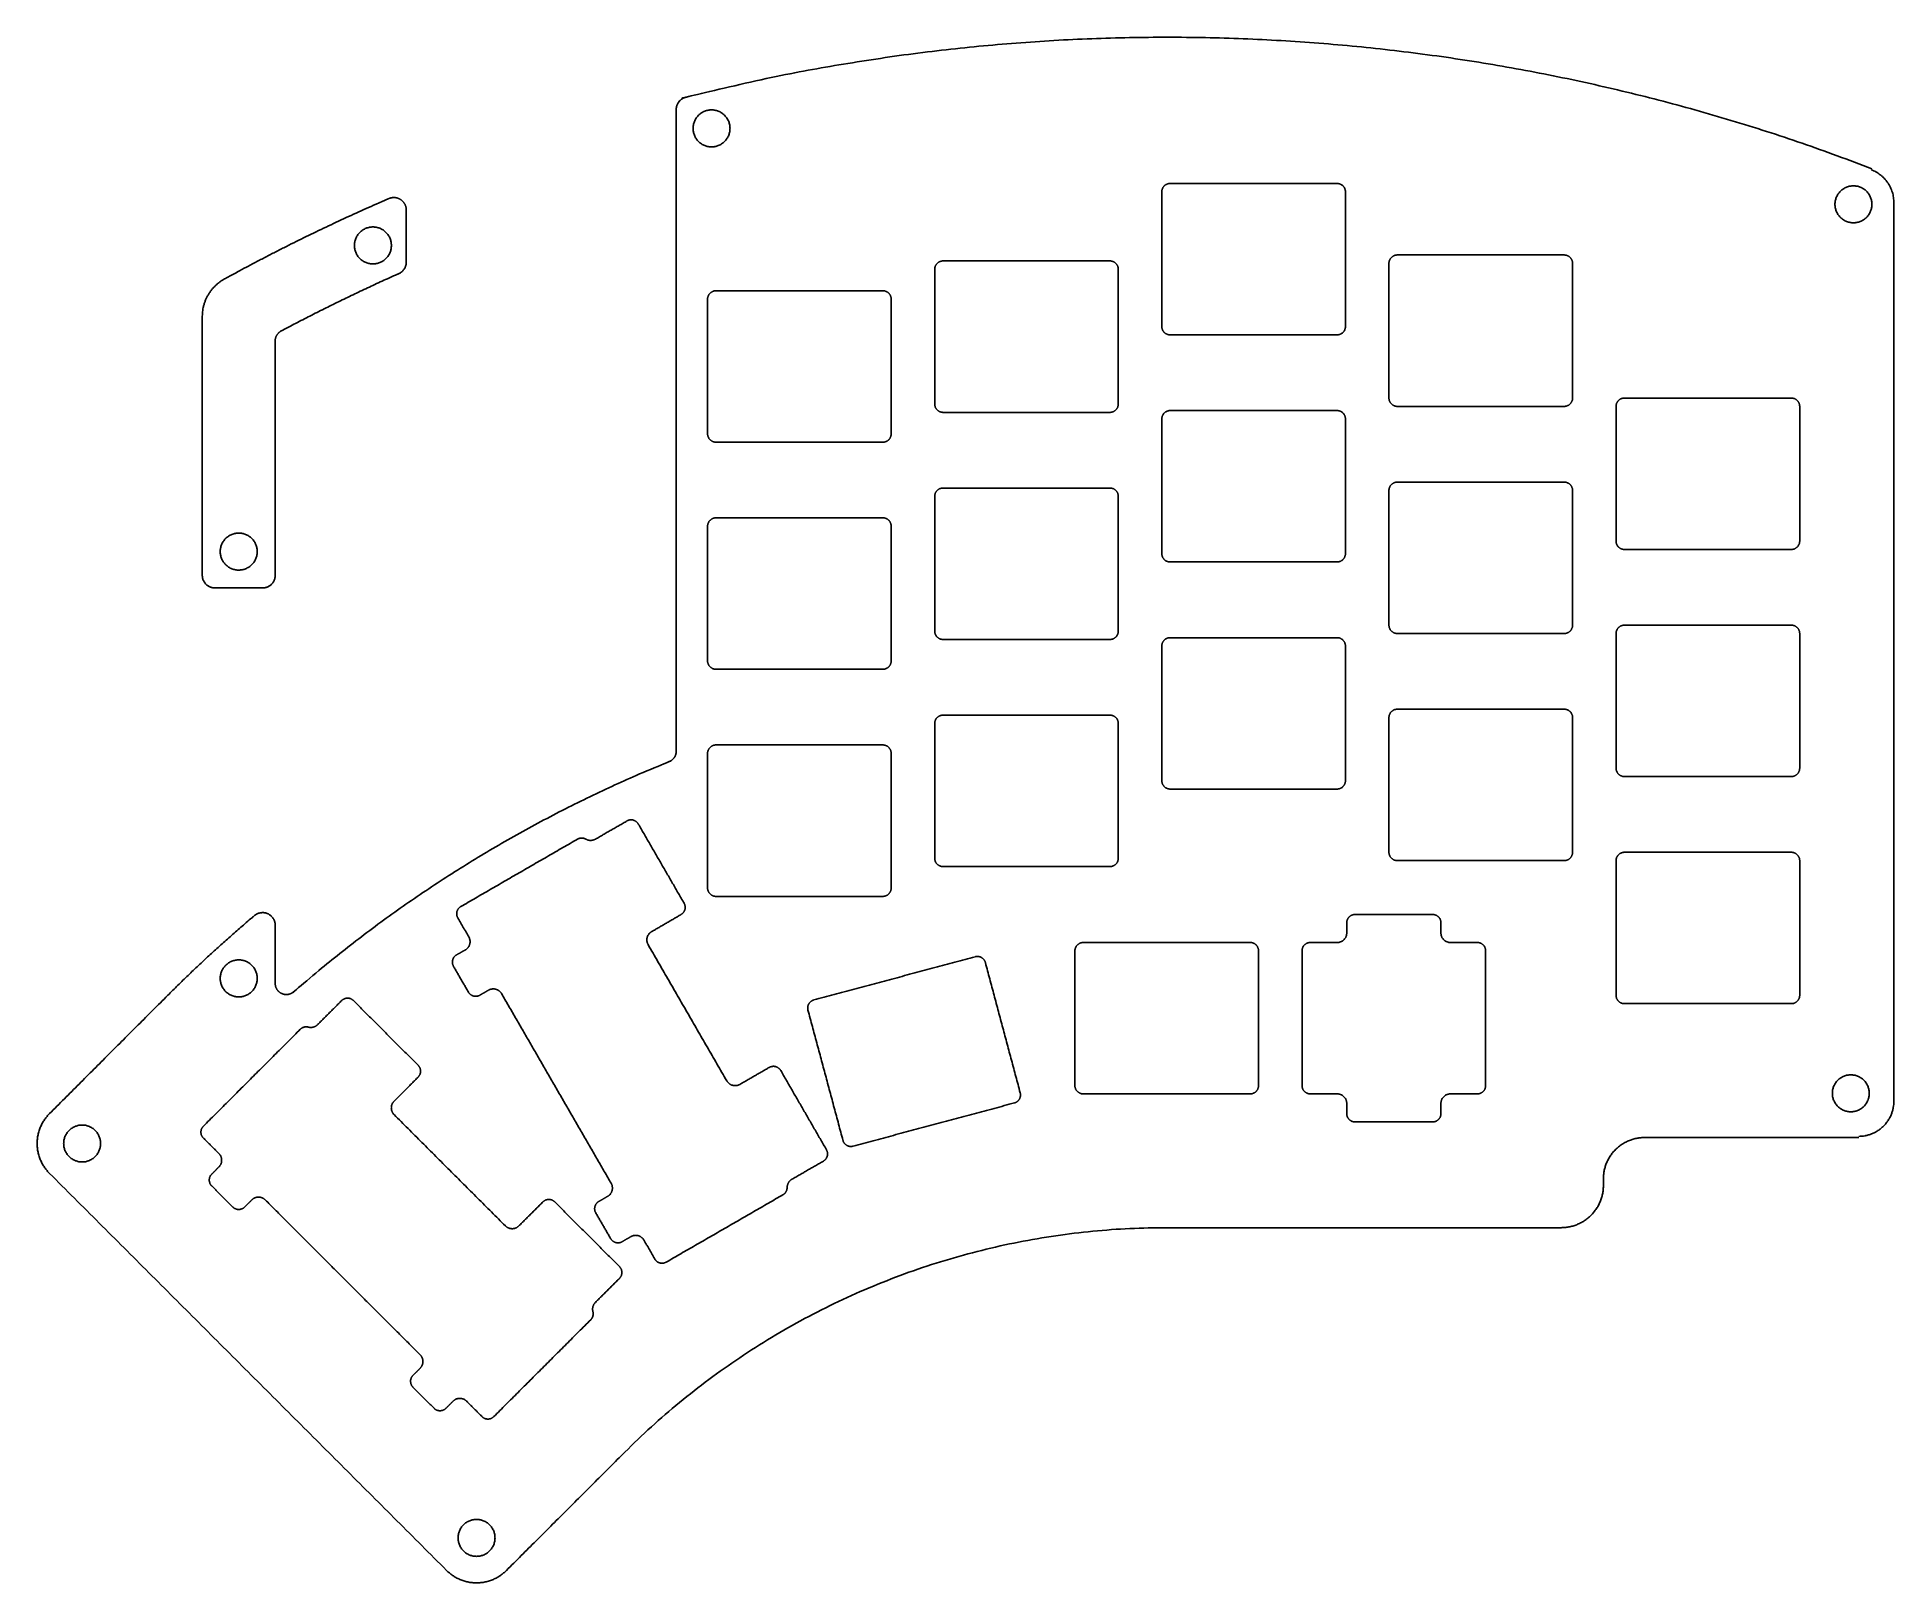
# Model space of a CAD drawing. Header units: millimetres. Extents: x -140 to 16, y -55 to 75.
import ezdxf

# ---------------------------------------------------------------- set-up
doc = ezdxf.new("R2010")
doc.units = ezdxf.units.MM
doc.header["$MEASUREMENT"] = 0
doc.layers.add('0.1mm kerf$Alps Plate', color=18, linetype='Continuous', true_color=0x000000)

msp = doc.modelspace()

# ---------------------------------------------------------------- linework, layer by layer
at = {"layer": '0.1mm kerf$Alps Plate'}
for points, weights, knots in [([(-86.53, 68.66), (-86.53, 69.48), (-85.73, 69.68), (-35.04, 82.53), (13.75, 63.69)], [1, 0.789235595945, 1, 0.952812989386, 1], [530.884317, 530.884317, 530.884317, 532.206783, 532.206783, 633.43541, 633.43541, 633.43541]), ([(-82.02, 67.07), (-82.02, 68.62), (-83.57, 68.62), (-85.12, 68.62), (-85.12, 67.07), (-85.12, 65.52), (-83.57, 65.52), (-82.02, 65.52), (-82.02, 67.07)], [1, 0.707106781187, 1, 0.707106781187, 1, 0.707106781187, 1, 0.707106781187, 1], [0, 0, 0, 2.513274, 2.513274, 5.026548, 5.026548, 7.539822, 7.539822, 10.053096, 10.053096, 10.053096]), ([(-126.28, 51.31), (-126.28, 53.41), (-124.43, 54.43), (-117.7, 58.13), (-110.64, 61.18), (-110.12, 61.41), (-109.65, 61.1), (-109.17, 60.79), (-109.17, 60.22)], [1, 0.860681603951, 1, 0.998905155798, 1, 0.880014187472, 1, 0.880014187472, 1], [61.768006, 61.768006, 61.768006, 65.507332, 65.507332, 80.867119, 80.867119, 81.856927, 81.856927, 82.846736, 82.846736, 82.846736]), ([(13.76, 60.7), (13.76, 62.25), (12.21, 62.25), (10.66, 62.25), (10.66, 60.7), (10.66, 59.15), (12.21, 59.15), (13.76, 59.15), (13.76, 60.7)], [1, 0.707106781187, 1, 0.707106781187, 1, 0.707106781187, 1, 0.707106781187, 1], [0, 0, 0, 2.513274, 2.513274, 5.026548, 5.026548, 7.539822, 7.539822, 10.053096, 10.053096, 10.053096]), ([(-110.42, 57.25), (-110.42, 58.8), (-111.97, 58.8), (-113.52, 58.8), (-113.52, 57.25), (-113.52, 55.7), (-111.97, 55.7), (-110.42, 55.7), (-110.42, 57.25)], [1, 0.707106781187, 1, 0.707106781187, 1, 0.707106781187, 1, 0.707106781187, 1], [0, 0, 0, 2.513274, 2.513274, 5.026548, 5.026548, 7.539822, 7.539822, 10.053096, 10.053096, 10.053096]), ([(-109.17, 55.85), (-109.17, 55.17), (-109.8, 54.89), (-114.82, 52.65), (-119.67, 50.07), (-120.17, 49.8), (-120.17, 49.23)], [1, 0.838904498839, 1, 0.99939545593, 1, 0.857320110452, 1], [0, 0, 0, 1.151058, 1.151058, 12.146917, 12.146917, 13.228427, 13.228427, 13.228427]), ([(-121.67, 31.57), (-121.67, 33.12), (-123.22, 33.12), (-124.78, 33.12), (-124.78, 31.57), (-124.78, 30.02), (-123.22, 30.02), (-121.67, 30.02), (-121.67, 31.57)], [1, 0.707106781187, 1, 0.707106781187, 1, 0.707106781187, 1, 0.707106781187, 1], [0, 0, 0, 2.513274, 2.513274, 5.026548, 5.026548, 7.539822, 7.539822, 10.053096, 10.053096, 10.053096]), ([(-120.17, -4.63), (-120.17, -5.25), (-119.62, -5.5), (-119.06, -5.75), (-118.6, -5.35), (-104.48, 6.94), (-87.12, 13.95), (-86.53, 14.19), (-86.53, 14.83)], [1, 0.840934484366, 1, 0.840934484366, 1, 0.986193788493, 1, 0.828943072151, 1], [436.501212, 436.501212, 436.501212, 437.644789, 437.644789, 438.788366, 438.788366, 475.870229, 475.870229, 477.057391, 477.057391, 477.057391]), ([(-93.31, 7.45), (-93.71, 7.22), (-94.11, 7.45), (-94.46, 7.65), (-94.81, 7.45)], [1, 0.866025403784, 1, 0.866025403784, 1], [101.344179, 101.344179, 101.344179, 102.129577, 102.129577, 102.914975, 102.914975, 102.914975]), ([(-129.18, -5.65), (-125.68, -2.15), (-121.9, 1.04), (-121.39, 1.47), (-120.78, 1.19), (-120.17, 0.91), (-120.17, 0.24)], [1, 0.999129909507, 1, 0.842876667698, 1, 0.842876667698, 1], [419.473285, 419.473285, 419.473285, 429.356361, 429.356361, 430.49274, 430.49274, 431.629119, 431.629119, 431.629119]), ([(-121.67, -4.23), (-121.67, -2.68), (-123.22, -2.68), (-124.78, -2.68), (-124.78, -4.23), (-124.78, -5.78), (-123.22, -5.78), (-121.67, -5.78), (-121.67, -4.23)], [1, 0.707106781187, 1, 0.707106781187, 1, 0.707106781187, 1, 0.707106781187, 1], [0, 0, 0, 2.513274, 2.513274, 5.026548, 5.026548, 7.539822, 7.539822, 10.053096, 10.053096, 10.053096]), ([(-116.61, -8.11), (-116.94, -8.44), (-117.38, -8.32), (-117.77, -8.21), (-118.06, -8.5)], [1, 0.866025403784, 1, 0.866025403784, 1], [113.822276, 113.822276, 113.822276, 114.607674, 114.607674, 115.393072, 115.393072, 115.393072]), ([(13.54, -13.87), (13.54, -12.32), (11.99, -12.32), (10.44, -12.32), (10.44, -13.87), (10.44, -15.42), (11.99, -15.42), (13.54, -15.42), (13.54, -13.87)], [1, 0.707106781187, 1, 0.707106781187, 1, 0.707106781187, 1, 0.707106781187, 1], [0, 0, 0, 2.513274, 2.513274, 5.026548, 5.026548, 7.539822, 7.539822, 10.053096, 10.053096, 10.053096]), ([(-134.81, -18.08), (-134.81, -16.53), (-136.36, -16.53), (-137.91, -16.53), (-137.91, -18.08), (-137.91, -19.63), (-136.36, -19.63), (-134.81, -19.63), (-134.81, -18.08)], [1, 0.707106781187, 1, 0.707106781187, 1, 0.707106781187, 1, 0.707106781187, 1], [0, 0, 0, 2.513274, 2.513274, 5.026548, 5.026548, 7.539822, 7.539822, 10.053096, 10.053096, 10.053096]), ([(-77.58, -22.38), (-77.23, -22.18), (-77.23, -21.78), (-77.23, -21.31), (-76.83, -21.08)], [1, 0.866025403784, 1, 0.866025403784, 1], [52.352875, 52.352875, 52.352875, 53.138273, 53.138273, 53.923672, 53.923672, 53.923672]), ([(-93.7, -32.86), (-93.41, -32.57), (-93.52, -32.18), (-93.64, -31.74), (-93.31, -31.41)], [1, 0.866025403784, 1, 0.866025403784, 1], [65.232896, 65.232896, 65.232896, 66.018294, 66.018294, 66.803693, 66.803693, 66.803693]), ([(-101.73, -51.16), (-101.73, -49.61), (-103.28, -49.61), (-104.83, -49.61), (-104.83, -51.16), (-104.83, -52.71), (-103.28, -52.71), (-101.73, -52.71), (-101.73, -51.16)], [1, 0.707106781187, 1, 0.707106781187, 1, 0.707106781187, 1, 0.707106781187, 1], [0, 0, 0, 2.513274, 2.513274, 5.026548, 5.026548, 7.539822, 7.539822, 10.053096, 10.053096, 10.053096])]:
    msp.add_rational_spline(points, weights, degree=2, knots=knots, dxfattribs=at)
for points in [[(-86.53, 14.83), (-86.53, 41.74), (-86.53, 68.66)], [(-31.1, 62.45), (-38.1, 62.45), (-45.1, 62.45)], [(-45.8, 61.75), (-45.8, 56.1), (-45.8, 50.45)], [(-30.4, 50.45), (-30.4, 56.1), (-30.4, 61.75)], [(-109.17, 60.22), (-109.17, 58.04), (-109.17, 55.85)], [(-12.05, 56.45), (-19.05, 56.45), (-26.05, 56.45)], [(-64.85, 55.25), (-64.85, 49.6), (-64.85, 43.95)], [(-50.15, 55.95), (-57.15, 55.95), (-64.15, 55.95)], [(-49.45, 43.95), (-49.45, 49.6), (-49.45, 55.25)], [(-26.75, 55.75), (-26.75, 50.1), (-26.75, 44.45)], [(-11.35, 44.45), (-11.35, 50.1), (-11.35, 55.75)], [(-69.2, 53.45), (-76.2, 53.45), (-83.2, 53.45)], [(-83.9, 52.75), (-83.9, 47.1), (-83.9, 41.45)], [(-68.5, 41.45), (-68.5, 47.1), (-68.5, 52.75)], [(-126.28, 29.57), (-126.28, 40.44), (-126.28, 51.31)], [(-120.17, 49.23), (-120.17, 39.4), (-120.17, 29.57)], [(-45.1, 49.75), (-38.1, 49.75), (-31.1, 49.75)], [(-26.05, 43.75), (-19.05, 43.75), (-12.05, 43.75)], [(-7.7, 43.75), (-7.7, 38.1), (-7.7, 32.45)], [(7, 44.45), (0, 44.45), (-7, 44.45)], [(7.7, 32.45), (7.7, 38.1), (7.7, 43.75)], [(-64.15, 43.25), (-57.15, 43.25), (-50.15, 43.25)], [(-45.8, 42.7), (-45.8, 37.05), (-45.8, 31.4)], [(-31.1, 43.4), (-38.1, 43.4), (-45.1, 43.4)], [(-30.4, 31.4), (-30.4, 37.05), (-30.4, 42.7)], [(-83.2, 40.75), (-76.2, 40.75), (-69.2, 40.75)], [(-12.05, 37.4), (-19.05, 37.4), (-26.05, 37.4)], [(-64.85, 36.2), (-64.85, 30.55), (-64.85, 24.9)], [(-50.15, 36.9), (-57.15, 36.9), (-64.15, 36.9)], [(-49.45, 24.9), (-49.45, 30.55), (-49.45, 36.2)], [(-26.75, 36.7), (-26.75, 31.05), (-26.75, 25.4)], [(-11.35, 25.4), (-11.35, 31.05), (-11.35, 36.7)], [(-69.2, 34.4), (-76.2, 34.4), (-83.2, 34.4)], [(-83.9, 33.7), (-83.9, 28.05), (-83.9, 22.4)], [(-68.5, 22.4), (-68.5, 28.05), (-68.5, 33.7)], [(-7, 31.75), (0, 31.75), (7, 31.75)], [(-45.1, 30.7), (-38.1, 30.7), (-31.1, 30.7)], [(-121.22, 28.52), (-123.22, 28.52), (-125.22, 28.52)], [(7, 25.4), (0, 25.4), (-7, 25.4)], [(-64.15, 24.2), (-57.15, 24.2), (-50.15, 24.2)], [(-45.8, 23.65), (-45.8, 18), (-45.8, 12.35)], [(-31.1, 24.35), (-38.1, 24.35), (-45.1, 24.35)], [(-30.4, 12.35), (-30.4, 18), (-30.4, 23.65)], [(-26.05, 24.7), (-19.05, 24.7), (-12.05, 24.7)], [(-7.7, 24.7), (-7.7, 19.05), (-7.7, 13.4)], [(7.7, 13.4), (7.7, 19.05), (7.7, 24.7)], [(-83.2, 21.7), (-76.2, 21.7), (-69.2, 21.7)], [(-64.85, 17.15), (-64.85, 11.5), (-64.85, 5.85)], [(-50.15, 17.85), (-57.15, 17.85), (-64.15, 17.85)], [(-49.45, 5.85), (-49.45, 11.5), (-49.45, 17.15)], [(-26.75, 17.65), (-26.75, 12), (-26.75, 6.35)], [(-12.05, 18.35), (-19.05, 18.35), (-26.05, 18.35)], [(-11.35, 6.35), (-11.35, 12), (-11.35, 17.65)], [(-83.9, 14.65), (-83.9, 9), (-83.9, 3.35)], [(-69.2, 15.35), (-76.2, 15.35), (-83.2, 15.35)], [(-68.5, 3.35), (-68.5, 9), (-68.5, 14.65)], [(-7, 12.7), (0, 12.7), (7, 12.7)], [(-45.1, 11.65), (-38.1, 11.65), (-31.1, 11.65)], [(-90.66, 8.98), (-91.98, 8.21), (-93.31, 7.45)], [(-85.87, 2.07), (-87.79, 5.4), (-89.71, 8.72)], [(-94.81, 7.45), (-99.7, 4.63), (-104.59, 1.8)], [(7, 6.35), (0, 6.35), (-7, 6.35)], [(-64.15, 5.15), (-57.15, 5.15), (-50.15, 5.15)], [(-26.05, 5.65), (-19.05, 5.65), (-12.05, 5.65)], [(-7.7, 5.65), (-7.7, 0), (-7.7, -5.65)], [(7.7, -5.65), (7.7, 0), (7.7, 5.65)], [(-83.2, 2.65), (-76.2, 2.65), (-69.2, 2.65)], [(-120.17, 0.24), (-120.17, -2.2), (-120.17, -4.63)], [(-104.85, 0.85), (-104.39, 0.05), (-103.93, -0.75)], [(-88.59, -0.31), (-87.36, 0.41), (-86.13, 1.12)], [(-30.29, 0.43), (-30.29, 0.01), (-30.29, -0.42)], [(-23.09, 1.13), (-26.34, 1.13), (-29.59, 1.13)], [(-22.39, -0.42), (-22.39, 0.01), (-22.39, 0.43)], [(-82.29, -12.83), (-85.59, -7.12), (-88.89, -1.4)], [(-38.39, -1.22), (-45.39, -1.22), (-52.39, -1.22)], [(-31.09, -1.22), (-32.21, -1.22), (-33.34, -1.22)], [(-19.34, -1.22), (-20.46, -1.22), (-21.59, -1.22)], [(-104.22, -1.84), (-104.59, -2.05), (-104.96, -2.26)], [(-61.46, -2.41), (-68.22, -4.23), (-74.98, -6.04)], [(-57.68, -13.82), (-59.14, -8.37), (-60.6, -2.91)], [(-53.09, -1.92), (-53.09, -7.57), (-53.09, -13.22)], [(-37.69, -13.22), (-37.69, -7.57), (-37.69, -1.92)], [(-34.04, -1.92), (-34.04, -7.57), (-34.04, -13.22)], [(-18.64, -13.22), (-18.64, -7.57), (-18.64, -1.92)], [(-105.21, -3.22), (-104.59, -4.3), (-103.96, -5.38)], [(-139.09, -15.57), (-134.14, -10.61), (-129.18, -5.65)], [(-114.59, -6.09), (-115.6, -7.1), (-116.61, -8.11)], [(-108.18, -11.52), (-110.89, -8.81), (-113.6, -6.09)], [(-103.01, -5.64), (-102.64, -5.43), (-102.27, -5.22)], [(-101.18, -5.51), (-96.58, -13.47), (-91.99, -21.42)], [(-75.48, -6.9), (-74.01, -12.35), (-72.55, -17.81)], [(-7, -6.35), (0, -6.35), (7, -6.35)], [(-118.06, -8.5), (-122.12, -12.56), (-126.19, -16.63)], [(-78.73, -11.7), (-79.96, -12.41), (-81.19, -13.12)], [(-73.93, -18.6), (-75.85, -15.28), (-77.77, -11.95)], [(-110.19, -14.53), (-109.18, -13.52), (-108.18, -12.51)], [(-52.39, -13.92), (-45.39, -13.92), (-38.39, -13.92)], [(-33.34, -13.92), (-32.21, -13.92), (-31.09, -13.92)], [(-21.59, -13.92), (-20.46, -13.92), (-19.34, -13.92)], [(-71.69, -18.3), (-64.93, -16.49), (-58.17, -14.68)], [(-30.29, -14.72), (-30.29, -15.14), (-30.29, -15.57)], [(-22.39, -15.57), (-22.39, -15.14), (-22.39, -14.72)], [(-100.86, -24.99), (-105.53, -20.33), (-110.19, -15.66)], [(-29.59, -16.27), (-26.34, -16.27), (-23.09, -16.27)], [(-126.19, -17.62), (-125.54, -18.27), (-124.89, -18.92)], [(12.65, -17.58), (3.67, -17.58), (-5.31, -17.58)], [(-124.89, -20.05), (-125.19, -20.35), (-125.49, -20.65)], [(-76.83, -21.08), (-75.51, -20.32), (-74.19, -19.56)], [(-105.79, -53.89), (-122.44, -37.24), (-139.09, -20.59)], [(-125.49, -21.64), (-124.61, -22.53), (-123.72, -23.41)], [(-8.76, -21.03), (-8.76, -21.31), (-8.76, -21.59)], [(-122.73, -23.41), (-122.43, -23.11), (-122.13, -22.81)], [(-121, -22.81), (-114.51, -29.31), (-108.01, -35.8)], [(-97.71, -22.98), (-98.72, -23.98), (-99.73, -24.99)], [(-91.29, -28.4), (-94.01, -25.69), (-96.72, -22.98)], [(-92.28, -22.51), (-92.65, -22.73), (-93.02, -22.94)], [(-87.37, -28.03), (-82.47, -25.21), (-77.58, -22.38)], [(-93.28, -23.9), (-92.65, -24.98), (-92.03, -26.06)], [(-91.07, -26.32), (-90.7, -26.1), (-90.33, -25.89)], [(-89.24, -26.18), (-88.78, -26.98), (-88.32, -27.78)], [(-12.31, -25.14), (-28.85, -25.14), (-45.39, -25.14)], [(-93.31, -31.41), (-92.3, -30.4), (-91.29, -29.39)], [(-101.83, -40.99), (-97.76, -36.92), (-93.7, -32.86)], [(-108.01, -36.93), (-108.31, -37.23), (-108.61, -37.53)], [(-108.61, -38.52), (-107.73, -39.41), (-106.84, -40.29)], [(-105.85, -40.29), (-105.55, -39.99), (-105.25, -39.69)], [(-104.12, -39.69), (-103.47, -40.34), (-102.82, -40.99)], [(-90.85, -43.98), (-95.81, -48.94), (-100.77, -53.89)]]:
    msp.add_open_spline(points, degree=2, dxfattribs=at)
for points, weights in [([(-45.1, 62.45), (-45.8, 62.45), (-45.8, 61.75)], [1, 0.707106781187, 1]), ([(-30.4, 61.75), (-30.4, 62.45), (-31.1, 62.45)], [1, 0.707106781187, 1]), ([(15.6, 60.85), (15.6, 62.87), (13.71, 63.6)], [1, 0.824691044579, 1]), ([(-26.05, 56.45), (-26.75, 56.45), (-26.75, 55.75)], [1, 0.707106781187, 1]), ([(-11.35, 55.75), (-11.35, 56.45), (-12.05, 56.45)], [1, 0.707106781187, 1]), ([(-64.15, 55.95), (-64.85, 55.95), (-64.85, 55.25)], [1, 0.707106781187, 1]), ([(-49.45, 55.25), (-49.45, 55.95), (-50.15, 55.95)], [1, 0.707106781187, 1]), ([(-83.2, 53.45), (-83.9, 53.45), (-83.9, 52.75)], [1, 0.707106781187, 1]), ([(-68.5, 52.75), (-68.5, 53.45), (-69.2, 53.45)], [1, 0.707106781187, 1]), ([(-45.8, 50.45), (-45.8, 49.75), (-45.1, 49.75)], [1, 0.707106781187, 1]), ([(-31.1, 49.75), (-30.4, 49.75), (-30.4, 50.45)], [1, 0.707106781187, 1]), ([(-64.85, 43.95), (-64.85, 43.25), (-64.15, 43.25)], [1, 0.707106781187, 1]), ([(-50.15, 43.25), (-49.45, 43.25), (-49.45, 43.95)], [1, 0.707106781187, 1]), ([(-26.75, 44.45), (-26.75, 43.75), (-26.05, 43.75)], [1, 0.707106781187, 1]), ([(-12.05, 43.75), (-11.35, 43.75), (-11.35, 44.45)], [1, 0.707106781187, 1]), ([(-7, 44.45), (-7.7, 44.45), (-7.7, 43.75)], [1, 0.707106781187, 1]), ([(7.7, 43.75), (7.7, 44.45), (7, 44.45)], [1, 0.707106781187, 1]), ([(-45.1, 43.4), (-45.8, 43.4), (-45.8, 42.7)], [1, 0.707106781187, 1]), ([(-30.4, 42.7), (-30.4, 43.4), (-31.1, 43.4)], [1, 0.707106781187, 1]), ([(-83.9, 41.45), (-83.9, 40.75), (-83.2, 40.75)], [1, 0.707106781187, 1]), ([(-69.2, 40.75), (-68.5, 40.75), (-68.5, 41.45)], [1, 0.707106781187, 1]), ([(-26.05, 37.4), (-26.75, 37.4), (-26.75, 36.7)], [1, 0.707106781187, 1]), ([(-11.35, 36.7), (-11.35, 37.4), (-12.05, 37.4)], [1, 0.707106781187, 1]), ([(-64.15, 36.9), (-64.85, 36.9), (-64.85, 36.2)], [1, 0.707106781187, 1]), ([(-49.45, 36.2), (-49.45, 36.9), (-50.15, 36.9)], [1, 0.707106781187, 1]), ([(-83.2, 34.4), (-83.9, 34.4), (-83.9, 33.7)], [1, 0.707106781187, 1]), ([(-68.5, 33.7), (-68.5, 34.4), (-69.2, 34.4)], [1, 0.707106781187, 1]), ([(-45.8, 31.4), (-45.8, 30.7), (-45.1, 30.7)], [1, 0.707106781187, 1]), ([(-31.1, 30.7), (-30.4, 30.7), (-30.4, 31.4)], [1, 0.707106781187, 1]), ([(-7.7, 32.45), (-7.7, 31.75), (-7, 31.75)], [1, 0.707106781187, 1]), ([(7, 31.75), (7.7, 31.75), (7.7, 32.45)], [1, 0.707106781187, 1]), ([(-125.22, 28.52), (-126.28, 28.52), (-126.28, 29.57)], [1, 0.707106781187, 1]), ([(-120.17, 29.57), (-120.17, 28.52), (-121.22, 28.52)], [1, 0.707106781187, 1]), ([(-26.75, 25.4), (-26.75, 24.7), (-26.05, 24.7)], [1, 0.707106781187, 1]), ([(-12.05, 24.7), (-11.35, 24.7), (-11.35, 25.4)], [1, 0.707106781187, 1]), ([(-7, 25.4), (-7.7, 25.4), (-7.7, 24.7)], [1, 0.707106781187, 1]), ([(7.7, 24.7), (7.7, 25.4), (7, 25.4)], [1, 0.707106781187, 1]), ([(-64.85, 24.9), (-64.85, 24.2), (-64.15, 24.2)], [1, 0.707106781187, 1]), ([(-50.15, 24.2), (-49.45, 24.2), (-49.45, 24.9)], [1, 0.707106781187, 1]), ([(-45.1, 24.35), (-45.8, 24.35), (-45.8, 23.65)], [1, 0.707106781187, 1]), ([(-30.4, 23.65), (-30.4, 24.35), (-31.1, 24.35)], [1, 0.707106781187, 1]), ([(-83.9, 22.4), (-83.9, 21.7), (-83.2, 21.7)], [1, 0.707106781187, 1]), ([(-69.2, 21.7), (-68.5, 21.7), (-68.5, 22.4)], [1, 0.707106781187, 1]), ([(-64.15, 17.85), (-64.85, 17.85), (-64.85, 17.15)], [1, 0.707106781187, 1]), ([(-49.45, 17.15), (-49.45, 17.85), (-50.15, 17.85)], [1, 0.707106781187, 1]), ([(-26.05, 18.35), (-26.75, 18.35), (-26.75, 17.65)], [1, 0.707106781187, 1]), ([(-11.35, 17.65), (-11.35, 18.35), (-12.05, 18.35)], [1, 0.707106781187, 1]), ([(-83.2, 15.35), (-83.9, 15.35), (-83.9, 14.65)], [1, 0.707106781187, 1]), ([(-68.5, 14.65), (-68.5, 15.35), (-69.2, 15.35)], [1, 0.707106781187, 1]), ([(-7.7, 13.4), (-7.7, 12.7), (-7, 12.7)], [1, 0.707106781187, 1]), ([(7, 12.7), (7.7, 12.7), (7.7, 13.4)], [1, 0.707106781187, 1]), ([(-45.8, 12.35), (-45.8, 11.65), (-45.1, 11.65)], [1, 0.707106781187, 1]), ([(-31.1, 11.65), (-30.4, 11.65), (-30.4, 12.35)], [1, 0.707106781187, 1]), ([(-89.71, 8.72), (-90.06, 9.33), (-90.66, 8.98)], [1, 0.707106781187, 1]), ([(-26.75, 6.35), (-26.75, 5.65), (-26.05, 5.65)], [1, 0.707106781187, 1]), ([(-12.05, 5.65), (-11.35, 5.65), (-11.35, 6.35)], [1, 0.707106781187, 1]), ([(-7, 6.35), (-7.7, 6.35), (-7.7, 5.65)], [1, 0.707106781187, 1]), ([(7.7, 5.65), (7.7, 6.35), (7, 6.35)], [1, 0.707106781187, 1]), ([(-64.85, 5.85), (-64.85, 5.15), (-64.15, 5.15)], [1, 0.707106781187, 1]), ([(-50.15, 5.15), (-49.45, 5.15), (-49.45, 5.85)], [1, 0.707106781187, 1]), ([(-83.9, 3.35), (-83.9, 2.65), (-83.2, 2.65)], [1, 0.707106781187, 1]), ([(-69.2, 2.65), (-68.5, 2.65), (-68.5, 3.35)], [1, 0.707106781187, 1]), ([(-104.59, 1.8), (-105.2, 1.45), (-104.85, 0.85)], [1, 0.707106781187, 1]), ([(-86.13, 1.12), (-85.52, 1.47), (-85.87, 2.07)], [1, 0.707106781187, 1]), ([(-29.59, 1.13), (-30.29, 1.13), (-30.29, 0.43)], [1, 0.707106781187, 1]), ([(-22.39, 0.43), (-22.39, 1.13), (-23.09, 1.13)], [1, 0.707106781187, 1]), ([(-103.93, -0.75), (-103.53, -1.44), (-104.22, -1.84)], [1, 0.707106781187, 1]), ([(-88.89, -1.4), (-89.29, -0.71), (-88.59, -0.31)], [1, 0.707106781187, 1]), ([(-52.39, -1.22), (-53.09, -1.22), (-53.09, -1.92)], [1, 0.707106781187, 1]), ([(-37.69, -1.92), (-37.69, -1.22), (-38.39, -1.22)], [1, 0.707106781187, 1]), ([(-33.34, -1.22), (-34.04, -1.22), (-34.04, -1.92)], [1, 0.707106781187, 1]), ([(-30.29, -0.42), (-30.29, -1.22), (-31.09, -1.22)], [1, 0.707106781187, 1]), ([(-21.59, -1.22), (-22.39, -1.22), (-22.39, -0.42)], [1, 0.707106781187, 1]), ([(-18.64, -1.92), (-18.64, -1.22), (-19.34, -1.22)], [1, 0.707106781187, 1]), ([(-104.96, -2.26), (-105.56, -2.61), (-105.21, -3.22)], [1, 0.707106781187, 1]), ([(-60.6, -2.91), (-60.78, -2.23), (-61.46, -2.41)], [1, 0.707106781187, 1]), ([(-113.6, -6.09), (-114.1, -5.6), (-114.59, -6.09)], [1, 0.707106781187, 1]), ([(-103.96, -5.38), (-103.61, -5.99), (-103.01, -5.64)], [1, 0.707106781187, 1]), ([(-102.27, -5.22), (-101.58, -4.82), (-101.18, -5.51)], [1, 0.707106781187, 1]), ([(-74.98, -6.04), (-75.66, -6.22), (-75.48, -6.9)], [1, 0.707106781187, 1]), ([(-7.7, -5.65), (-7.7, -6.35), (-7, -6.35)], [1, 0.707106781187, 1]), ([(7, -6.35), (7.7, -6.35), (7.7, -5.65)], [1, 0.707106781187, 1]), ([(-108.18, -12.51), (-107.68, -12.02), (-108.18, -11.52)], [1, 0.707106781187, 1]), ([(-77.77, -11.95), (-78.12, -11.35), (-78.73, -11.7)], [1, 0.707106781187, 1]), ([(-81.19, -13.12), (-81.89, -13.52), (-82.29, -12.83)], [1, 0.707106781187, 1]), ([(-58.17, -14.68), (-57.5, -14.5), (-57.68, -13.82)], [1, 0.707106781187, 1]), ([(-53.09, -13.22), (-53.09, -13.92), (-52.39, -13.92)], [1, 0.707106781187, 1]), ([(-38.39, -13.92), (-37.69, -13.92), (-37.69, -13.22)], [1, 0.707106781187, 1]), ([(-34.04, -13.22), (-34.04, -13.92), (-33.34, -13.92)], [1, 0.707106781187, 1]), ([(-31.09, -13.92), (-30.29, -13.92), (-30.29, -14.72)], [1, 0.707106781187, 1]), ([(-22.39, -14.72), (-22.39, -13.92), (-21.59, -13.92)], [1, 0.707106781187, 1]), ([(-19.34, -13.92), (-18.64, -13.92), (-18.64, -13.22)], [1, 0.707106781187, 1]), ([(-139.09, -20.59), (-141.61, -18.08), (-139.09, -15.57)], [1, 0.707106781187, 1]), ([(-110.19, -15.66), (-110.76, -15.09), (-110.19, -14.53)], [1, 0.707106781187, 1]), ([(-30.29, -15.57), (-30.29, -16.27), (-29.59, -16.27)], [1, 0.707106781187, 1]), ([(-23.09, -16.27), (-22.39, -16.27), (-22.39, -15.57)], [1, 0.707106781187, 1]), ([(12.65, -17.48), (15.6, -17.48), (15.6, -14.53)], [1, 0.707106781187, 1]), ([(-126.19, -16.63), (-126.69, -17.13), (-126.19, -17.62)], [1, 0.707106781187, 1]), ([(-74.19, -19.56), (-73.58, -19.21), (-73.93, -18.6)], [1, 0.707106781187, 1]), ([(-72.55, -17.81), (-72.37, -18.49), (-71.69, -18.3)], [1, 0.707106781187, 1]), ([(-5.31, -17.58), (-8.76, -17.58), (-8.76, -21.03)], [1, 0.707106781187, 1]), ([(-124.89, -18.92), (-124.33, -19.49), (-124.89, -20.05)], [1, 0.707106781187, 1]), ([(-125.49, -20.65), (-125.99, -21.15), (-125.49, -21.64)], [1, 0.707106781187, 1]), ([(-91.99, -21.42), (-91.59, -22.11), (-92.28, -22.51)], [1, 0.707106781187, 1]), ([(-8.76, -21.59), (-8.76, -25.14), (-12.31, -25.14)], [1, 0.707106781187, 1]), ([(-122.13, -22.81), (-121.57, -22.24), (-121, -22.81)], [1, 0.707106781187, 1]), ([(-96.72, -22.98), (-97.22, -22.48), (-97.71, -22.98)], [1, 0.707106781187, 1]), ([(-93.02, -22.94), (-93.63, -23.29), (-93.28, -23.9)], [1, 0.707106781187, 1]), ([(-123.72, -23.41), (-123.23, -23.9), (-122.73, -23.41)], [1, 0.707106781187, 1]), ([(-99.73, -24.99), (-100.29, -25.56), (-100.86, -24.99)], [1, 0.707106781187, 1]), ([(-92.03, -26.06), (-91.68, -26.67), (-91.07, -26.32)], [1, 0.707106781187, 1]), ([(-45.39, -25.14), (-72.02, -25.14), (-90.85, -43.98)], [1, 0.923879532511, 1]), ([(-90.33, -25.89), (-89.64, -25.49), (-89.24, -26.18)], [1, 0.707106781187, 1]), ([(-88.32, -27.78), (-87.97, -28.38), (-87.37, -28.03)], [1, 0.707106781187, 1]), ([(-91.29, -29.39), (-90.8, -28.9), (-91.29, -28.4)], [1, 0.707106781187, 1]), ([(-108.01, -35.8), (-107.44, -36.37), (-108.01, -36.93)], [1, 0.707106781187, 1]), ([(-108.61, -37.53), (-109.1, -38.03), (-108.61, -38.52)], [1, 0.707106781187, 1]), ([(-106.84, -40.29), (-106.35, -40.79), (-105.85, -40.29)], [1, 0.707106781187, 1]), ([(-105.25, -39.69), (-104.69, -39.13), (-104.12, -39.69)], [1, 0.707106781187, 1]), ([(-102.82, -40.99), (-102.33, -41.49), (-101.83, -40.99)], [1, 0.707106781187, 1]), ([(-100.77, -53.89), (-103.28, -56.41), (-105.79, -53.89)], [1, 0.707106781187, 1])]:
    msp.add_rational_spline(points, weights, degree=2, dxfattribs=at)
msp.add_open_spline([(15.6, -14.53), (15.6, 5.84), (15.6, 26.2), (15.6, 43.52), (15.6, 60.85)], degree=2, knots=[18.849556, 18.849556, 18.849556, 59.574546, 59.574546, 94.219782, 94.219782, 94.219782], dxfattribs=at)

doc.saveas('drawing.dxf')
